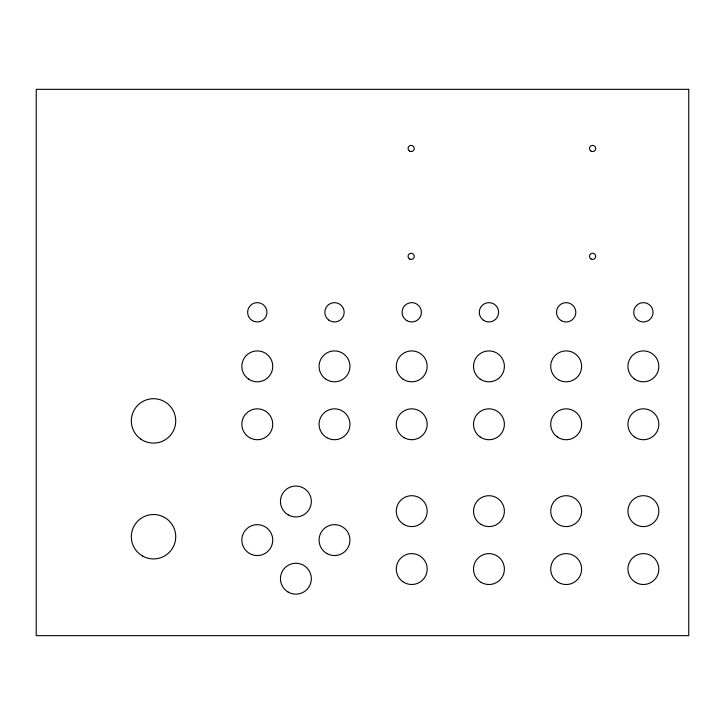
<?xml version="1.0" encoding="UTF-8"?>
<svg xmlns="http://www.w3.org/2000/svg" width="725" height="725" viewBox="0 0 725 725"><rect width="100%" height="100%" fill="white"/><g stroke="black" fill="none" stroke-linecap="round" stroke-linejoin="round"><path stroke-width="1.09" d="M688.75 89.338L36.25 89.338L36.25 635.662L688.75 635.662L688.75 89.338M252.463 320.667A9.652 9.652 0 0 0 266.945 312.312A9.652 9.652 0 0 0 252.463 303.947A9.652 9.652 0 0 0 252.463 320.667M328.951 320.196A9.652 9.652 0 0 0 344.121 313.173A9.652 9.652 0 0 0 330.455 303.548A9.652 9.652 0 0 0 328.951 320.196M406.897 320.667A9.652 9.652 0 0 0 421.379 312.312A9.652 9.652 0 0 0 406.897 303.947A9.652 9.652 0 0 0 406.897 320.667M483.385 320.196A9.652 9.652 0 0 0 498.555 313.173A9.652 9.652 0 0 0 484.889 303.548A9.652 9.652 0 0 0 483.385 320.196M561.34 320.667A9.652 9.652 0 0 0 575.813 312.312A9.652 9.652 0 0 0 561.34 303.947A9.652 9.652 0 0 0 561.34 320.667M638.562 320.667A9.652 9.652 0 0 0 653.035 312.312A9.652 9.652 0 0 0 638.562 303.947A9.652 9.652 0 0 0 638.562 320.667M140.741 439.051A22.203 22.203 0 0 0 175.64 422.892A22.203 22.203 0 0 0 144.203 400.753A22.203 22.203 0 0 0 140.741 439.051M142.426 555.948A22.203 22.203 0 0 0 175.731 536.727A22.203 22.203 0 0 0 142.426 517.496A22.203 22.203 0 0 0 142.426 555.948M288.178 592.089A15.442 15.442 0 0 0 311.342 578.713A15.442 15.442 0 0 0 288.178 565.337A15.442 15.442 0 0 0 288.178 592.089M249.563 553.474A15.442 15.442 0 0 0 272.736 540.107A15.442 15.442 0 0 0 249.563 526.731A15.442 15.442 0 0 0 249.563 553.474M288.178 514.868A15.442 15.442 0 0 0 311.342 501.492A15.442 15.442 0 0 0 288.178 488.115A15.442 15.442 0 0 0 288.178 514.868M326.785 553.474A15.442 15.442 0 0 0 349.948 540.107A15.442 15.442 0 0 0 326.785 526.731A15.442 15.442 0 0 0 326.785 553.474M402.837 581.686A15.442 15.442 0 0 0 427.107 570.448A15.442 15.442 0 0 0 405.239 555.042A15.442 15.442 0 0 0 402.837 581.686M481.228 582.438A15.442 15.442 0 0 0 504.392 569.062A15.442 15.442 0 0 0 481.228 555.685A15.442 15.442 0 0 0 481.228 582.438M558.44 582.438A15.442 15.442 0 0 0 581.613 569.062A15.442 15.442 0 0 0 558.44 555.685A15.442 15.442 0 0 0 558.44 582.438M635.662 582.438A15.442 15.442 0 0 0 658.826 569.062A15.442 15.442 0 0 0 635.662 555.685A15.442 15.442 0 0 0 635.662 582.438M634.493 523.776A15.442 15.442 0 0 0 658.762 512.53A15.442 15.442 0 0 0 636.894 497.132A15.442 15.442 0 0 0 634.493 523.776M558.44 524.519A15.442 15.442 0 0 0 581.613 511.143A15.442 15.442 0 0 0 558.44 497.776A15.442 15.442 0 0 0 558.44 524.519M481.228 524.519A15.442 15.442 0 0 0 504.392 511.143A15.442 15.442 0 0 0 481.228 497.776A15.442 15.442 0 0 0 481.228 524.519M404.006 524.519A15.442 15.442 0 0 0 427.17 511.143A15.442 15.442 0 0 0 404.006 497.776A15.442 15.442 0 0 0 404.006 524.519M249.563 437.646A15.442 15.442 0 0 0 272.736 424.279A15.442 15.442 0 0 0 249.563 410.903A15.442 15.442 0 0 0 249.563 437.646M326.785 437.646A15.442 15.442 0 0 0 349.948 424.279A15.442 15.442 0 0 0 326.785 410.903A15.442 15.442 0 0 0 326.785 437.646M404.006 437.646A15.442 15.442 0 0 0 427.17 424.279A15.442 15.442 0 0 0 404.006 410.903A15.442 15.442 0 0 0 404.006 437.646M480.05 436.903A15.442 15.442 0 0 0 504.328 425.666A15.442 15.442 0 0 0 482.46 410.259A15.442 15.442 0 0 0 480.05 436.903M557.271 436.903A15.442 15.442 0 0 0 581.55 425.666A15.442 15.442 0 0 0 559.673 410.259A15.442 15.442 0 0 0 557.271 436.903M634.493 436.903A15.442 15.442 0 0 0 658.762 425.666A15.442 15.442 0 0 0 636.894 410.259A15.442 15.442 0 0 0 634.493 436.903M634.493 378.985A15.442 15.442 0 0 0 658.762 367.747A15.442 15.442 0 0 0 636.894 352.35A15.442 15.442 0 0 0 634.493 378.985M558.44 379.737A15.442 15.442 0 0 0 581.613 366.361A15.442 15.442 0 0 0 558.44 352.984A15.442 15.442 0 0 0 558.44 379.737M480.05 378.985A15.442 15.442 0 0 0 504.328 367.747A15.442 15.442 0 0 0 482.46 352.35A15.442 15.442 0 0 0 480.05 378.985M402.837 378.985A15.442 15.442 0 0 0 427.107 367.747A15.442 15.442 0 0 0 405.239 352.35A15.442 15.442 0 0 0 402.837 378.985M325.616 378.985A15.442 15.442 0 0 0 349.885 367.747A15.442 15.442 0 0 0 328.017 352.35A15.442 15.442 0 0 0 325.616 378.985M248.394 378.985A15.442 15.442 0 0 0 272.673 367.747A15.442 15.442 0 0 0 250.805 352.35A15.442 15.442 0 0 0 248.394 378.985M590.812 150.99A3.09 3.09 0 0 0 595.669 148.743A3.09 3.09 0 0 0 591.292 145.662A3.09 3.09 0 0 0 590.812 150.99M591.047 259.015A3.09 3.09 0 0 0 595.678 256.342A3.09 3.09 0 0 0 591.047 253.659A3.09 3.09 0 0 0 591.047 259.015M409.625 259.015A3.09 3.09 0 0 0 414.256 256.342A3.09 3.09 0 0 0 409.625 253.659A3.09 3.09 0 0 0 409.625 259.015M409.625 151.135A3.09 3.09 0 0 0 414.256 148.462A3.09 3.09 0 0 0 409.625 145.788A3.09 3.09 0 0 0 409.625 151.135"/></g></svg>
